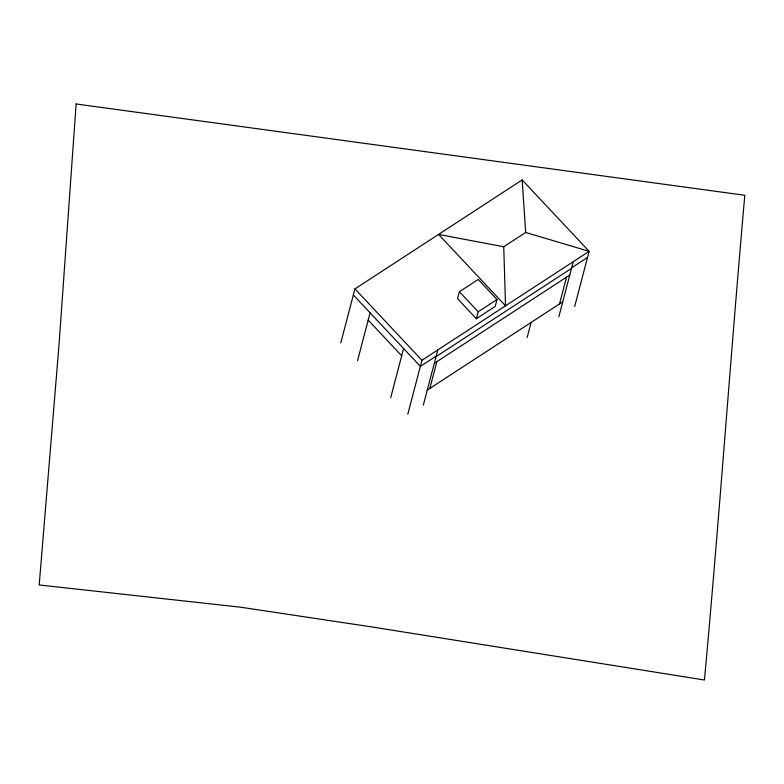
<?xml version="1.0" encoding="UTF-8"?>
<svg xmlns="http://www.w3.org/2000/svg" width="784" height="784" viewBox="0 0 784 784"><rect width="100%" height="100%" fill="white"/><g stroke="black" fill="none" stroke-linecap="round" stroke-linejoin="round"><path stroke-width="1.18" d="M340.795 342.843L354.956 288.884L522.144 179.938L589.137 251.331L574.682 306.466M357.553 360.669L370.107 312.826M390.746 397.547L403.603 348.527M407.798 414.246L421.949 360.277L589.137 251.331L525.672 232.466L503.73 246.754L438.55 234.416L505.543 305.809L503.73 246.754M423.331 405.093L437.795 349.958M429.828 388.443L436.855 361.669M459.395 291.717L457.572 298.675L476.368 318.716L495.184 306.456L497.017 299.498L478.211 279.457L459.395 291.717L478.201 311.758L476.368 318.716M527.171 337.434L531.101 322.449M559.492 303.947L566.518 277.173M558.825 316.805L573.29 261.66M478.201 311.758L497.017 299.498M436.198 356.054L420.351 366.383L353.359 294.98M571.693 267.756L587.539 257.436M436.041 356.651L571.536 268.353M434.287 363.345L569.782 275.047M427.26 390.118L562.755 301.82M354.956 288.884L421.949 360.277M368.196 320.117L401.692 355.818M522.144 179.938L525.672 232.466M76.126 103.988L59.045 344.431L39.2 584.972L240.423 607.179L371.567 626.886L704.453 680.012C719.291 518.547 730.492 356.789 744.8 195.275L76.126 103.988"/></g></svg>
